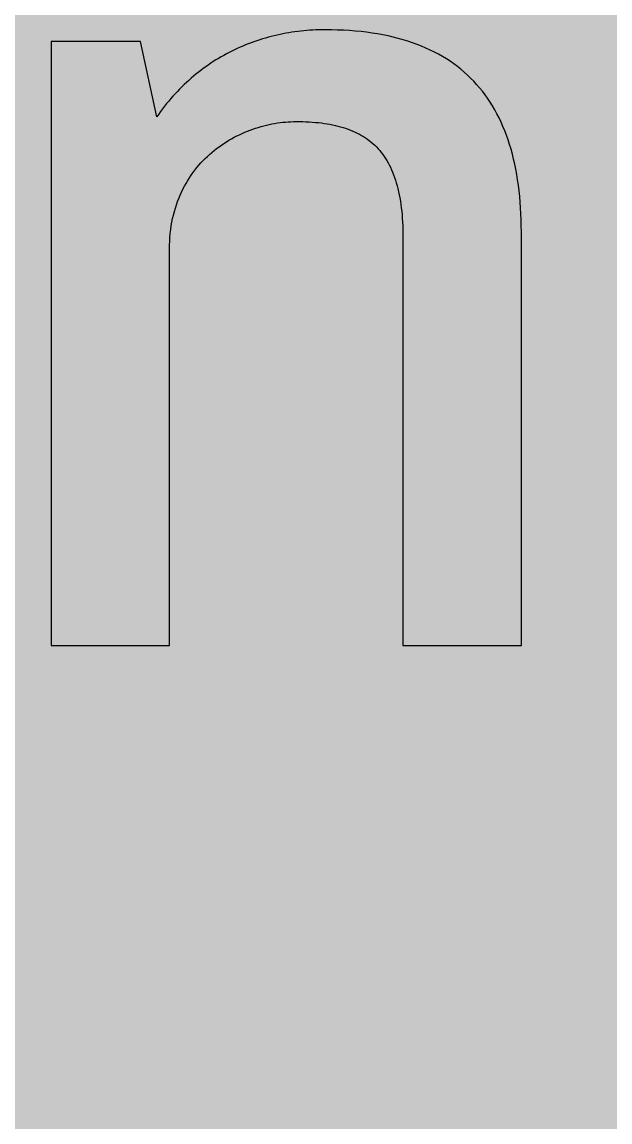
# Model space of a CAD drawing. Header units: millimetres. Extents: x 0 to 212, y 0 to 212.
# Drawn here: x 119.25 to 137.12, y 110.83 to 144.22 of the extents above; entities that cross this region are included whole.
import ezdxf

# ---------------------------------------------------------------- set-up
doc = ezdxf.new("R2010")
doc.units = ezdxf.units.MM

msp = doc.modelspace()

# ---------------------------------------------------------------- hatches: boundary and pattern name
for color, points in [(254, [(14.1633, 0.0536), (13.9878, 0.0533), (13.8125, 0.0559), (13.6373, 0.061), (13.462, 0.0686), (13.2893, 0.0787), (13.114, 0.0914), (12.9413, 0.1041), (12.7686, 0.1219), (12.5959, 0.1397), (12.4231, 0.16), (12.2504, 0.1829), (12.0777, 0.2057), (11.9075, 0.2337), (11.7373, 0.2616), (11.5672, 0.2921), (11.397, 0.3251), (11.2268, 0.3607), (11.0592, 0.3988), (10.8915, 0.4369), (10.7239, 0.4775), (10.5562, 0.5207), (10.3886, 0.5664), (10.2235, 0.6121), (10.0584, 0.6629), (9.8933, 0.7137), (9.7307, 0.7671), (9.5682, 0.8204), (9.4056, 0.8788), (9.2431, 0.9373), (9.083, 0.9982), (8.923, 1.0617), (8.763, 1.1252), (8.6055, 1.1938), (8.4455, 1.2624), (8.2906, 1.331), (8.1331, 1.4046), (7.9781, 1.4783), (7.8232, 1.5545), (7.6708, 1.6332), (7.5184, 1.7145), (7.366, 1.7958), (7.2161, 1.8796), (7.0663, 1.966), (6.919, 2.0523), (6.7716, 2.1438), (6.6243, 2.2352), (6.4795, 2.3266), (6.3348, 2.4232), (6.19, 2.5197), (6.0477, 2.6187), (5.908, 2.7178), (5.7683, 2.8194), (5.6286, 2.9235), (5.4915, 3.0302), (5.3543, 3.1369), (5.2197, 3.2461), (5.0851, 3.3579), (4.953, 3.4722), (4.8209, 3.5865), (4.6914, 3.7033), (4.5644, 3.8202), (4.4348, 3.9395), (4.3104, 4.0615), (4.1859, 4.1859), (4.0615, 4.3104), (3.9395, 4.4348), (3.8202, 4.5618), (3.7033, 4.6914), (3.5865, 4.8209), (3.4722, 4.953), (3.3579, 5.0851), (3.2487, 5.2197), (3.1369, 5.3543), (3.0302, 5.4915), (2.9235, 5.6286), (2.8194, 5.7683), (2.7178, 5.908), (2.6187, 6.0477), (2.5197, 6.19), (2.4232, 6.3348), (2.3266, 6.477), (2.2352, 6.6243), (2.1438, 6.7691), (2.0523, 6.9164), (1.966, 7.0663), (1.8796, 7.2161), (1.7958, 7.366), (1.7145, 7.5184), (1.6332, 7.6708), (1.5545, 7.8232), (1.4783, 7.9781), (1.4046, 8.1331), (1.331, 8.2906), (1.2598, 8.4455), (1.1913, 8.603), (1.1252, 8.763), (1.0592, 8.923), (0.9982, 9.083), (0.9373, 9.2431), (0.8763, 9.4056), (0.8204, 9.5682), (0.7645, 9.7307), (0.7112, 9.8933), (0.6604, 10.0584), (0.6121, 10.2235), (0.5639, 10.3911), (0.5207, 10.5562), (0.4775, 10.7239), (0.4343, 10.8915), (0.3962, 11.0592), (0.3607, 11.2268), (0.3251, 11.397), (0.2921, 11.5672), (0.2616, 11.7373), (0.2311, 11.9075), (0.2057, 12.0802), (0.1803, 12.2504), (0.1575, 12.4231), (0.1372, 12.5959), (0.1194, 12.7686), (0.1041, 12.9413), (0.0889, 13.1166), (0.0787, 13.2893), (0.0686, 13.4645), (0.061, 13.6373), (0.0559, 13.8125), (0.0508, 13.9878), (0.0508, 14.163), (0.0522, 197.6092), (0.0508, 197.7822), (0.0559, 197.9574), (0.061, 198.1327), (0.0686, 198.308), (0.0787, 198.4807), (0.0889, 198.6559), (0.1041, 198.8287), (0.1194, 199.0014), (0.1372, 199.1741), (0.1575, 199.3468), (0.1803, 199.5195), (0.2057, 199.6923), (0.2311, 199.8624), (0.2616, 200.0326), (0.2921, 200.2028), (0.3251, 200.373), (0.3607, 200.5432), (0.3962, 200.7108), (0.4343, 200.8784), (0.4775, 201.0461), (0.5207, 201.2137), (0.5639, 201.3814), (0.6121, 201.5465), (0.6604, 201.7116), (0.7112, 201.8767), (0.7645, 202.0392), (0.8204, 202.2018), (0.8763, 202.3643), (0.9373, 202.5269), (0.9982, 202.6869), (1.0592, 202.8469), (1.1252, 203.007), (1.1913, 203.1644), (1.2598, 203.3245), (1.331, 203.4794), (1.4046, 203.6369), (1.4783, 203.7918), (1.5545, 203.9468), (1.6332, 204.0992), (1.7145, 204.2516), (1.7958, 204.404), (1.8796, 204.5538), (1.966, 204.7037), (2.0523, 204.851), (2.1438, 204.9983), (2.2352, 205.1456), (2.3266, 205.2904), (2.4232, 205.4352), (2.5197, 205.58), (2.6187, 205.7222), (2.7178, 205.8619), (2.8194, 206.0016), (2.9235, 206.1413), (3.0302, 206.2785), (3.1369, 206.4156), (3.2487, 206.5503), (3.3579, 206.6849), (3.4722, 206.817), (3.5865, 206.949), (3.7033, 207.0786), (3.8202, 207.2056), (3.9395, 207.3351), (4.0615, 207.4596), (4.1859, 207.584), (4.3104, 207.7085), (4.4348, 207.8304), (4.5644, 207.9498), (4.6914, 208.0666), (4.8209, 208.1835), (4.953, 208.2978), (5.0851, 208.4121), (5.2197, 208.5213), (5.3543, 208.6331), (5.4915, 208.7397), (5.6286, 208.8464), (5.7683, 208.9506), (5.908, 209.0522), (6.0477, 209.1512), (6.19, 209.2503), (6.3348, 209.3468), (6.4795, 209.4433), (6.6243, 209.5348), (6.7716, 209.6262), (6.919, 209.7176), (7.0663, 209.804), (7.2161, 209.8904), (7.366, 209.9742), (7.5184, 210.0555), (7.6708, 210.1367), (7.8232, 210.2155), (7.9781, 210.2917), (8.1331, 210.3653), (8.2906, 210.439), (8.4455, 210.5101), (8.6055, 210.5787), (8.763, 210.6447), (8.923, 210.7108), (9.083, 210.7717), (9.2431, 210.8327), (9.4056, 210.8937), (9.5682, 210.9495), (9.7307, 211.0054), (9.8933, 211.0588), (10.0584, 211.1096), (10.2235, 211.1578), (10.3886, 211.2061), (10.5562, 211.2493), (10.7239, 211.2924), (10.8915, 211.3356), (11.0592, 211.3737), (11.2268, 211.4093), (11.397, 211.4448), (11.5672, 211.4779), (11.7373, 211.5083), (11.9075, 211.5388), (12.0777, 211.5642), (12.2504, 211.5896), (12.4231, 211.6125), (12.5959, 211.6328), (12.7686, 211.6506), (12.9413, 211.6658), (13.114, 211.6811), (13.2893, 211.6912), (13.462, 211.7014), (13.6373, 211.709), (13.8125, 211.7141), (13.9878, 211.7192), (14.163, 211.7192), (197.6078, 211.7203), (197.7822, 211.7192), (197.9574, 211.7141), (198.1327, 211.709), (198.3054, 211.7014), (198.4807, 211.6912), (198.6534, 211.6811), (198.8287, 211.6658), (199.0014, 211.6506), (199.1741, 211.6328), (199.3468, 211.6125), (199.5195, 211.5896), (199.6897, 211.5642), (199.8624, 211.5388), (200.0326, 211.5083), (200.2028, 211.4779), (200.373, 211.4448), (200.5432, 211.4093), (200.7108, 211.3737), (200.8784, 211.3356), (201.0461, 211.2924), (201.2137, 211.2493), (201.3788, 211.2061), (201.5465, 211.1578), (201.7116, 211.1096), (201.8767, 211.0588), (202.0392, 211.0054), (202.2018, 210.9495), (202.3643, 210.8937), (202.5269, 210.8327), (202.6869, 210.7717), (202.8469, 210.7108), (203.007, 210.6447), (203.167, 210.5787), (203.3245, 210.5101), (203.4794, 210.439), (203.6369, 210.3653), (203.7918, 210.2917), (203.9468, 210.2155), (204.0992, 210.1367), (204.2516, 210.0555), (204.404, 209.9742), (204.5538, 209.8904), (204.7037, 209.804), (204.8535, 209.7176), (205.0009, 209.6262), (205.1456, 209.5348), (205.293, 209.4433), (205.4352, 209.3468), (205.58, 209.2503), (205.7222, 209.1512), (205.8619, 209.0522), (206.0016, 208.9506), (206.1413, 208.8464), (206.2785, 208.7397), (206.4156, 208.6331), (206.5503, 208.5213), (206.6849, 208.4121), (206.817, 208.2978), (206.949, 208.1835), (207.0786, 208.0666), (207.2081, 207.9498), (207.3351, 207.8304), (207.4596, 207.7085), (207.584, 207.584), (207.7085, 207.4596), (207.8304, 207.3351), (207.9498, 207.2056), (208.0666, 207.0786), (208.1835, 206.949), (208.2978, 206.817), (208.4121, 206.6849), (208.5238, 206.5503), (208.6331, 206.4156), (208.7397, 206.2785), (208.8464, 206.1413), (208.9506, 206.0016), (209.0522, 205.8619), (209.1512, 205.7222), (209.2503, 205.58), (209.3468, 205.4352), (209.4433, 205.2904), (209.5348, 205.1456), (209.6262, 204.9983), (209.7176, 204.851), (209.804, 204.7037), (209.8904, 204.5538), (209.9742, 204.404), (210.0555, 204.2516), (210.1367, 204.0992), (210.2155, 203.9468), (210.2917, 203.7918), (210.3653, 203.6369), (210.439, 203.4794), (210.5076, 203.3245), (210.5762, 203.1644), (210.6447, 203.007), (210.7082, 202.8469), (210.7717, 202.6869), (210.8327, 202.5269), (210.8911, 202.3643), (210.9495, 202.2018), (211.0029, 202.0392), (211.0562, 201.8767), (211.107, 201.7116), (211.1578, 201.5465), (211.2035, 201.3814), (211.2493, 201.2137), (211.2924, 201.0461), (211.3331, 200.8784), (211.3712, 200.7108), (211.4093, 200.5432), (211.4448, 200.373), (211.4779, 200.2028), (211.5083, 200.0326), (211.5363, 199.8624), (211.5642, 199.6923), (211.5871, 199.5195), (211.6099, 199.3468), (211.6303, 199.1741), (211.648, 199.0014), (211.6658, 198.8287), (211.6785, 198.6559), (211.6912, 198.4807), (211.7014, 198.308), (211.709, 198.1327), (211.7141, 197.9574), (211.7166, 197.7822), (211.7166, 197.6069), (211.7189, 14.1647), (211.7166, 13.9878), (211.7141, 13.8125), (211.709, 13.6373), (211.7014, 13.4645), (211.6912, 13.2893), (211.6785, 13.1166), (211.6658, 12.9413), (211.648, 12.7686), (211.6303, 12.5959), (211.6099, 12.4231), (211.5871, 12.2504), (211.5642, 12.0802), (211.5363, 11.9075), (211.5083, 11.7373), (211.4779, 11.5672), (211.4448, 11.397), (211.4093, 11.2268), (211.3712, 11.0592), (211.3331, 10.8915), (211.2924, 10.7239), (211.2493, 10.5562), (211.2035, 10.3911), (211.1578, 10.2235), (211.107, 10.0584), (211.0562, 9.8933), (211.0029, 9.7307), (210.9495, 9.5682), (210.8911, 9.4056), (210.8327, 9.2431), (210.7717, 9.083), (210.7082, 8.923), (210.6447, 8.763), (210.5762, 8.603), (210.5076, 8.4455), (210.439, 8.2906), (210.3653, 8.1331), (210.2917, 7.9781), (210.2155, 7.8232), (210.1367, 7.6708), (210.0555, 7.5184), (209.9742, 7.366), (209.8904, 7.2161), (209.804, 7.0663), (209.7176, 6.9164), (209.6262, 6.7691), (209.5348, 6.6243), (209.4433, 6.477), (209.3468, 6.3348), (209.2503, 6.19), (209.1512, 6.0477), (209.0522, 5.908), (208.9506, 5.7683), (208.8464, 5.6286), (208.7397, 5.4915), (208.6331, 5.3543), (208.5238, 5.2197), (208.4121, 5.0851), (208.2978, 4.953), (208.1835, 4.8209), (208.0666, 4.6914), (207.9498, 4.5618), (207.8304, 4.4348), (207.7085, 4.3104), (207.584, 4.1859), (207.4596, 4.0615), (207.3351, 3.9395), (207.2081, 3.8202), (207.0786, 3.7033), (206.949, 3.5865), (206.817, 3.4722), (206.6849, 3.3579), (206.5503, 3.2461), (206.4156, 3.1369), (206.2785, 3.0302), (206.1413, 2.9235), (206.0016, 2.8194), (205.8619, 2.7178), (205.7222, 2.6187), (205.58, 2.5197), (205.4352, 2.4232), (205.293, 2.3266), (205.1456, 2.2352), (205.0009, 2.1438), (204.8535, 2.0523), (204.7037, 1.966), (204.5538, 1.8796), (204.404, 1.7958), (204.2516, 1.7145), (204.0992, 1.6332), (203.9468, 1.5545), (203.7918, 1.4783), (203.6369, 1.4046), (203.4794, 1.331), (203.3245, 1.2624), (203.167, 1.1938), (203.007, 1.1252), (202.8469, 1.0617), (202.6869, 0.9982), (202.5269, 0.9373), (202.3643, 0.8788), (202.2018, 0.8204), (202.0392, 0.7671), (201.8767, 0.7137), (201.7116, 0.6629), (201.5465, 0.6121), (201.3788, 0.5664), (201.2137, 0.5207), (201.0461, 0.4775), (200.8784, 0.4369), (200.7108, 0.3988), (200.5432, 0.3607), (200.373, 0.3251), (200.2028, 0.2921), (200.0326, 0.2616), (199.8624, 0.2337), (199.6897, 0.2057), (199.5195, 0.1829), (199.3468, 0.16), (199.1741, 0.1397), (199.0014, 0.1219), (198.8287, 0.1041), (198.6534, 0.0914), (198.4807, 0.0787), (198.3054, 0.0686), (198.1327, 0.061), (197.9574, 0.0559), (197.7822, 0.0533), (197.6069, 0.0533)]), (59, [(134.4263, 125.2897), (134.4263, 137.8476), (134.4244, 138.0338), (134.4193, 138.2166), (134.4117, 138.3995), (134.4041, 138.5773), (134.3914, 138.7551), (134.3762, 138.9278), (134.3584, 139.098), (134.3355, 139.2657), (134.3127, 139.4308), (134.2873, 139.5908), (134.2568, 139.7508), (134.2263, 139.9057), (134.1907, 140.0607), (134.1526, 140.2105), (134.112, 140.3579), (134.0688, 140.5026), (134.0231, 140.6449), (133.9723, 140.782), (133.9215, 140.9192), (133.8656, 141.0513), (133.8097, 141.1834), (133.7488, 141.3104), (133.6853, 141.4348), (133.6167, 141.5567), (133.5481, 141.6761), (133.4745, 141.7904), (133.4008, 141.9047), (133.3221, 142.0139), (133.2408, 142.1206), (133.157, 142.2248), (133.0681, 142.3264), (132.9792, 142.4229), (132.8852, 142.5194), (132.7887, 142.6108), (132.6896, 142.6997), (132.588, 142.7861), (132.4813, 142.8699), (132.3746, 142.9512), (132.2629, 143.0274), (132.1486, 143.1036), (132.0292, 143.1747), (131.9098, 143.2433), (131.7854, 143.3093), (131.6584, 143.3703), (131.5288, 143.4313), (131.3967, 143.4871), (131.2596, 143.5405), (131.1199, 143.5913), (130.9776, 143.6395), (130.8329, 143.6827), (130.683, 143.7234), (130.5331, 143.7615), (130.3782, 143.797), (130.2182, 143.83), (130.0582, 143.8605), (129.8931, 143.8859), (129.7254, 143.9088), (129.5552, 143.9291), (129.38, 143.9469), (129.2047, 143.9596), (129.0218, 143.9697), (128.839, 143.9774), (128.6535, 143.9824), (128.463, 143.985), (128.3691, 143.9824), (128.2776, 143.9824), (128.1836, 143.9799), (128.0922, 143.9748), (128.0008, 143.9697), (127.9093, 143.9621), (127.8179, 143.9545), (127.7264, 143.9443), (127.635, 143.9342), (127.5436, 143.9215), (127.4521, 143.9088), (127.3632, 143.8935), (127.2718, 143.8783), (127.1829, 143.8605), (127.094, 143.8427), (127.0025, 143.825), (126.9136, 143.8021), (126.8247, 143.7818), (126.7384, 143.7589), (126.6495, 143.7335), (126.5606, 143.7081), (126.4742, 143.6802), (126.3879, 143.6522), (126.3015, 143.6218), (126.2151, 143.5913), (126.1288, 143.5583), (126.045, 143.5252), (125.9611, 143.4897), (125.8773, 143.4541), (125.7935, 143.416), (125.7097, 143.3754), (125.6259, 143.3373), (125.5446, 143.2941), (125.4633, 143.2509), (125.382, 143.2077), (125.3033, 143.162), (125.222, 143.1163), (125.1433, 143.068), (125.0645, 143.0172), (124.9883, 142.9664), (124.9096, 142.9156), (124.8334, 142.8598), (124.7572, 142.8064), (124.6835, 142.7505), (124.6073, 142.6921), (124.5337, 142.6337), (124.4625, 142.5727), (124.3889, 142.5118), (124.3178, 142.4483), (124.2466, 142.3848), (124.1781, 142.3187), (124.1069, 142.2527), (124.0409, 142.1841), (123.9723, 142.113), (123.9063, 142.0419), (123.8402, 141.9708), (123.7742, 141.8971), (123.7107, 141.8209), (123.6472, 141.7447), (123.5862, 141.666), (123.5253, 141.5872), (123.4643, 141.5059), (123.4059, 141.4247), (123.3475, 141.3408), (122.8549, 143.6328), (120.1388, 143.6328), (120.1388, 125.2897), (123.7368, 125.2897), (123.7368, 137.3184), (123.7361, 137.4419), (123.7412, 137.5639), (123.7488, 137.6832), (123.759, 137.8026), (123.7742, 137.9195), (123.7894, 138.0338), (123.8098, 138.143), (123.8301, 138.2547), (123.8555, 138.3614), (123.8834, 138.4656), (123.9139, 138.5697), (123.9444, 138.6713), (123.9799, 138.7704), (124.018, 138.8669), (124.0561, 138.9609), (124.0993, 139.0548), (124.1425, 139.1463), (124.1882, 139.2352), (124.2365, 139.3215), (124.2873, 139.4054), (124.3381, 139.4892), (124.3914, 139.5679), (124.4473, 139.6467), (124.5057, 139.7229), (124.5641, 139.7991), (124.6251, 139.8702), (124.6886, 139.9413), (124.7521, 140.0099), (124.8181, 140.0759), (124.8842, 140.1394), (124.9528, 140.2029), (125.0239, 140.2639), (125.095, 140.3223), (125.1661, 140.3782), (125.2398, 140.4341), (125.3134, 140.4849), (125.3896, 140.5357), (125.4658, 140.5839), (125.542, 140.6322), (125.6208, 140.6779), (125.6995, 140.7211), (125.7783, 140.7617), (125.857, 140.7998), (125.9383, 140.8379), (126.0196, 140.8735), (126.1008, 140.9065), (126.1821, 140.9395), (126.2659, 140.9675), (126.3472, 140.9954), (126.431, 141.0233), (126.5149, 141.0462), (126.5961, 141.0691), (126.68, 141.0894), (126.7638, 141.1097), (126.8451, 141.1249), (126.9289, 141.1402), (127.0127, 141.1554), (127.094, 141.1656), (127.1753, 141.1757), (127.2591, 141.1834), (127.3404, 141.191), (127.4191, 141.1935), (127.5004, 141.1961), (127.5791, 141.1986), (127.6807, 141.1961), (127.7823, 141.1961), (127.8814, 141.191), (127.9779, 141.1859), (128.0719, 141.1808), (128.1659, 141.1732), (128.2573, 141.1656), (128.3487, 141.1554), (128.4376, 141.1427), (128.524, 141.13), (128.6078, 141.1148), (128.6916, 141.0995), (128.7755, 141.0818), (128.8542, 141.0614), (128.9329, 141.0411), (129.0117, 141.0183), (129.0853, 140.9954), (129.159, 140.97), (129.2327, 140.9421), (129.3038, 140.9116), (129.3724, 140.8811), (129.4384, 140.8481), (129.5044, 140.8151), (129.5705, 140.7795), (129.6314, 140.7414), (129.6924, 140.7008), (129.7508, 140.6601), (129.8092, 140.6169), (129.8651, 140.5712), (129.921, 140.5255), (129.9743, 140.4772), (130.0251, 140.4264), (130.0734, 140.3731), (130.1217, 140.3198), (130.1674, 140.2613), (130.2131, 140.2029), (130.2563, 140.142), (130.2995, 140.081), (130.3376, 140.015), (130.3757, 139.9489), (130.4138, 139.8803), (130.4493, 139.8092), (130.4823, 139.7356), (130.5154, 139.6594), (130.5458, 139.5832), (130.5738, 139.5044), (130.6017, 139.4206), (130.6271, 139.3368), (130.6525, 139.2504), (130.6754, 139.1615), (130.6957, 139.0701), (130.716, 138.9786), (130.7338, 138.8821), (130.749, 138.7831), (130.7643, 138.684), (130.777, 138.5824), (130.7897, 138.4757), (130.7998, 138.369), (130.8075, 138.2573), (130.8151, 138.1455), (130.8202, 138.0312), (130.8227, 137.9118), (130.8252, 137.7925), (130.8278, 137.6705), (130.8283, 125.2897)])]:
    msp.add_hatch(color=color).paths.add_polyline_path(points)

# ---------------------------------------------------------------- linework, layer by layer
at = {"color": 59}
msp.add_lwpolyline([(134.4263, 125.2897), (134.4263, 137.8476), (134.4244, 138.0338), (134.4193, 138.2166), (134.4117, 138.3995), (134.4041, 138.5773), (134.3914, 138.7551), (134.3762, 138.9278), (134.3584, 139.098), (134.3355, 139.2657), (134.3127, 139.4308), (134.2873, 139.5908), (134.2568, 139.7508), (134.2263, 139.9057), (134.1907, 140.0607), (134.1526, 140.2105), (134.112, 140.3579), (134.0688, 140.5026), (134.0231, 140.6449), (133.9723, 140.782), (133.9215, 140.9192), (133.8656, 141.0513), (133.8097, 141.1834), (133.7488, 141.3104), (133.6853, 141.4348), (133.6167, 141.5567), (133.5481, 141.6761), (133.4745, 141.7904), (133.4008, 141.9047), (133.3221, 142.0139), (133.2408, 142.1206), (133.157, 142.2248), (133.0681, 142.3264), (132.9792, 142.4229), (132.8852, 142.5194), (132.7887, 142.6108), (132.6896, 142.6997), (132.588, 142.7861), (132.4813, 142.8699), (132.3746, 142.9512), (132.2629, 143.0274), (132.1486, 143.1036), (132.0292, 143.1747), (131.9098, 143.2433), (131.7854, 143.3093), (131.6584, 143.3703), (131.5288, 143.4313), (131.3967, 143.4871), (131.2596, 143.5405), (131.1199, 143.5913), (130.9776, 143.6395), (130.8329, 143.6827), (130.683, 143.7234), (130.5331, 143.7615), (130.3782, 143.797), (130.2182, 143.83), (130.0582, 143.8605), (129.8931, 143.8859), (129.7254, 143.9088), (129.5552, 143.9291), (129.38, 143.9469), (129.2047, 143.9596), (129.0218, 143.9697), (128.839, 143.9774), (128.6535, 143.9824), (128.463, 143.985), (128.3691, 143.9824), (128.2776, 143.9824), (128.1836, 143.9799), (128.0922, 143.9748), (128.0008, 143.9697), (127.9093, 143.9621), (127.8179, 143.9545), (127.7264, 143.9443), (127.635, 143.9342), (127.5436, 143.9215), (127.4521, 143.9088), (127.3632, 143.8935), (127.2718, 143.8783), (127.1829, 143.8605), (127.094, 143.8427), (127.0025, 143.825), (126.9136, 143.8021), (126.8247, 143.7818), (126.7384, 143.7589), (126.6495, 143.7335), (126.5606, 143.7081), (126.4742, 143.6802), (126.3879, 143.6522), (126.3015, 143.6218), (126.2151, 143.5913), (126.1288, 143.5583), (126.045, 143.5252), (125.9611, 143.4897), (125.8773, 143.4541), (125.7935, 143.416), (125.7097, 143.3754), (125.6259, 143.3373), (125.5446, 143.2941), (125.4633, 143.2509), (125.382, 143.2077), (125.3033, 143.162), (125.222, 143.1163), (125.1433, 143.068), (125.0645, 143.0172), (124.9883, 142.9664), (124.9096, 142.9156), (124.8334, 142.8598), (124.7572, 142.8064), (124.6835, 142.7505), (124.6073, 142.6921), (124.5337, 142.6337), (124.4625, 142.5727), (124.3889, 142.5118), (124.3178, 142.4483), (124.2466, 142.3848), (124.1781, 142.3187), (124.1069, 142.2527), (124.0409, 142.1841), (123.9723, 142.113), (123.9063, 142.0419), (123.8402, 141.9708), (123.7742, 141.8971), (123.7107, 141.8209), (123.6472, 141.7447), (123.5862, 141.666), (123.5253, 141.5872), (123.4643, 141.5059), (123.4059, 141.4247), (123.3475, 141.3408), (122.8549, 143.6328), (120.1388, 143.6328), (120.1388, 125.2897), (123.7368, 125.2897), (123.7368, 137.3184), (123.7361, 137.4419), (123.7412, 137.5639), (123.7488, 137.6832), (123.759, 137.8026), (123.7742, 137.9195), (123.7894, 138.0338), (123.8098, 138.143), (123.8301, 138.2547), (123.8555, 138.3614), (123.8834, 138.4656), (123.9139, 138.5697), (123.9444, 138.6713), (123.9799, 138.7704), (124.018, 138.8669), (124.0561, 138.9609), (124.0993, 139.0548), (124.1425, 139.1463), (124.1882, 139.2352), (124.2365, 139.3215), (124.2873, 139.4054), (124.3381, 139.4892), (124.3914, 139.5679), (124.4473, 139.6467), (124.5057, 139.7229), (124.5641, 139.7991), (124.6251, 139.8702), (124.6886, 139.9413), (124.7521, 140.0099), (124.8181, 140.0759), (124.8842, 140.1394), (124.9528, 140.2029), (125.0239, 140.2639), (125.095, 140.3223), (125.1661, 140.3782), (125.2398, 140.4341), (125.3134, 140.4849), (125.3896, 140.5357), (125.4658, 140.5839), (125.542, 140.6322), (125.6208, 140.6779), (125.6995, 140.7211), (125.7783, 140.7617), (125.857, 140.7998), (125.9383, 140.8379), (126.0196, 140.8735), (126.1008, 140.9065), (126.1821, 140.9395), (126.2659, 140.9675), (126.3472, 140.9954), (126.431, 141.0233), (126.5149, 141.0462), (126.5961, 141.0691), (126.68, 141.0894), (126.7638, 141.1097), (126.8451, 141.1249), (126.9289, 141.1402), (127.0127, 141.1554), (127.094, 141.1656), (127.1753, 141.1757), (127.2591, 141.1834), (127.3404, 141.191), (127.4191, 141.1935), (127.5004, 141.1961), (127.5791, 141.1986), (127.6807, 141.1961), (127.7823, 141.1961), (127.8814, 141.191), (127.9779, 141.1859), (128.0719, 141.1808), (128.1659, 141.1732), (128.2573, 141.1656), (128.3487, 141.1554), (128.4376, 141.1427), (128.524, 141.13), (128.6078, 141.1148), (128.6916, 141.0995), (128.7755, 141.0818), (128.8542, 141.0614), (128.9329, 141.0411), (129.0117, 141.0183), (129.0853, 140.9954), (129.159, 140.97), (129.2327, 140.9421), (129.3038, 140.9116), (129.3724, 140.8811), (129.4384, 140.8481), (129.5044, 140.8151), (129.5705, 140.7795), (129.6314, 140.7414), (129.6924, 140.7008), (129.7508, 140.6601), (129.8092, 140.6169), (129.8651, 140.5712), (129.921, 140.5255), (129.9743, 140.4772), (130.0251, 140.4264), (130.0734, 140.3731), (130.1217, 140.3198), (130.1674, 140.2613), (130.2131, 140.2029), (130.2563, 140.142), (130.2995, 140.081), (130.3376, 140.015), (130.3757, 139.9489), (130.4138, 139.8803), (130.4493, 139.8092), (130.4823, 139.7356), (130.5154, 139.6594), (130.5458, 139.5832), (130.5738, 139.5044), (130.6017, 139.4206), (130.6271, 139.3368), (130.6525, 139.2504), (130.6754, 139.1615), (130.6957, 139.0701), (130.716, 138.9786), (130.7338, 138.8821), (130.749, 138.7831), (130.7643, 138.684), (130.777, 138.5824), (130.7897, 138.4757), (130.7998, 138.369), (130.8075, 138.2573), (130.8151, 138.1455), (130.8202, 138.0312), (130.8227, 137.9118), (130.8252, 137.7925), (130.8278, 137.6705), (130.8283, 125.2897), (134.4263, 125.2897)], dxfattribs=at)

doc.saveas('drawing.dxf')
